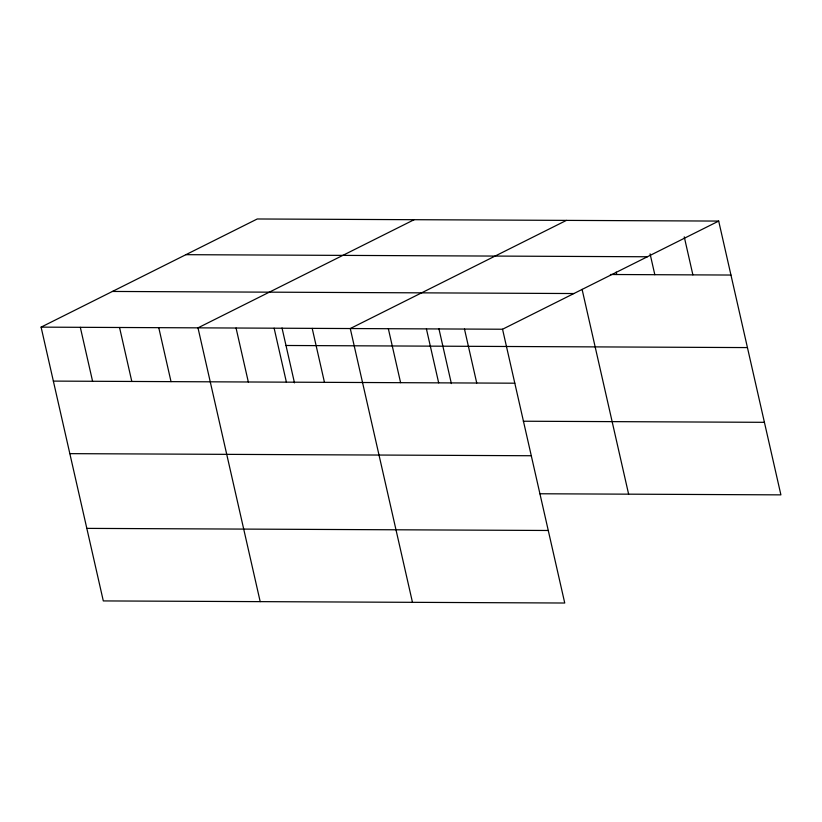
<?xml version="1.0" encoding="UTF-8"?>
<svg xmlns="http://www.w3.org/2000/svg" width="822" height="822" viewBox="0 0 822 822"><rect width="100%" height="100%" fill="white"/><g stroke="black" fill="none" stroke-linecap="round" stroke-linejoin="round"><path stroke-width="1.23" d="M718.695 221.077L502.55 329.232L564.745 603.019L103.305 600.923L41.1 327.135L257.255 218.981L718.695 221.077L780.9 494.865L539.797 493.765M414.144 219.7L197.989 327.855L260.194 601.632M566.42 220.388L350.275 328.543L412.469 602.331M185.916 254.676L647.366 256.762M610.407 274.497L730.953 275.041M112.429 291.45L573.879 293.536M41.1 327.135L502.55 329.232M285.994 345.487L747.434 347.583M53.358 381.1L514.808 383.196M523.316 421.224L764.419 422.323M69.839 453.641L531.289 455.737M86.824 528.382L548.274 530.478M684.253 236.849L692.884 274.867M650.079 253.844L654.815 274.692M616.192 272.072L616.747 274.527M582.089 289.354L628.625 494.176M464.481 329.057L476.739 383.021M438.907 328.687L451.37 383.576M426.413 328.882L438.671 382.847M388.344 328.708L400.602 382.682M312.196 328.368L324.464 382.333M282.018 327.978L294.482 382.857M274.127 328.194L286.395 382.158M236.058 328.019L248.326 381.983M158.769 327.67L171.027 381.634M119.55 327.495L131.808 381.459M80.32 327.32L92.588 381.285"/></g></svg>
